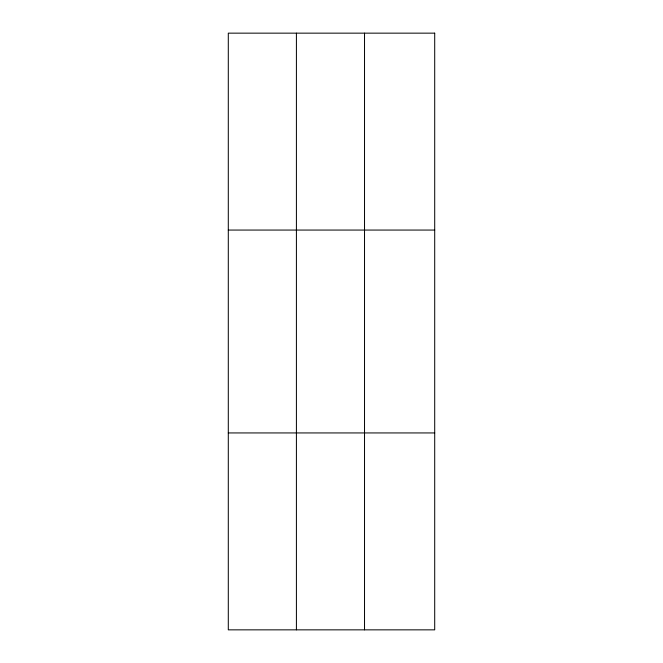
<?xml version="1.0" encoding="UTF-8"?>
<svg xmlns="http://www.w3.org/2000/svg" width="663" height="663" viewBox="0 0 663 663"><rect width="100%" height="100%" fill="white"/><g stroke="black" fill="none" stroke-linecap="round" stroke-linejoin="round"><path stroke-width="0.99" d="M296.411 629.85L296.411 33.15M364.526 629.85L364.526 33.15M228.296 230.061L434.704 230.061M228.296 432.939L434.704 432.939M434.704 33.15L434.704 629.85L228.296 629.85L228.296 33.15L434.704 33.15"/></g></svg>
